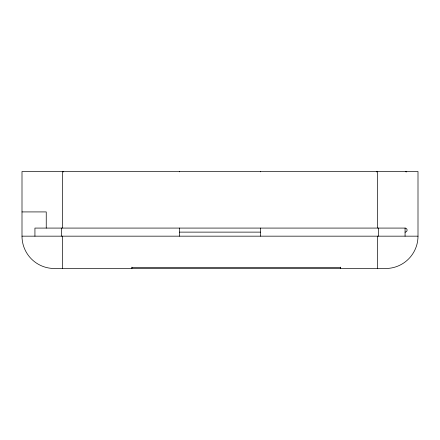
<?xml version="1.0" encoding="UTF-8"?>
<svg xmlns="http://www.w3.org/2000/svg" width="440" height="440" viewBox="0 0 440 440"><rect width="100%" height="100%" fill="white"/><g stroke="black" fill="none" stroke-linecap="round" stroke-linejoin="round"><path stroke-width="0.66" d="M22 211.921L46.244 211.921L46.244 228.08M405.07 232.122A2.018 2.018 0 0 0 407.088 230.104A2.018 2.018 0 0 0 405.07 228.08L34.931 228.08L34.931 236.165M179.591 232.122L260.409 232.122M22 236.165L418 236.165L418 171.512L22 171.512L22 236.165A32.329 32.329 0 0 0 54.329 268.488L385.671 268.488A32.329 32.329 0 0 0 418 236.165M131.912 267.465L340.417 267.465M406.687 172.018L406.687 171.512A2.018 2.018 0 0 0 405.598 171.831M405.07 228.08L405.07 236.165M378.4 228.08L378.4 236.165M377.591 171.512L377.591 227.997M377.591 236.165L377.591 268.488M376.783 171.512L376.783 172.018M340.417 267.141L340.417 268.488M260.409 171.518L260.409 171.831M260.409 228.08L260.409 236.165M179.591 171.518L179.591 171.831M179.591 228.08L179.591 236.165M131.912 267.141L131.912 268.488M63.217 171.512L63.217 172.018M62.409 171.512L62.409 227.997M62.409 236.165L62.409 268.488M61.6 228.08L61.6 236.165"/></g></svg>
